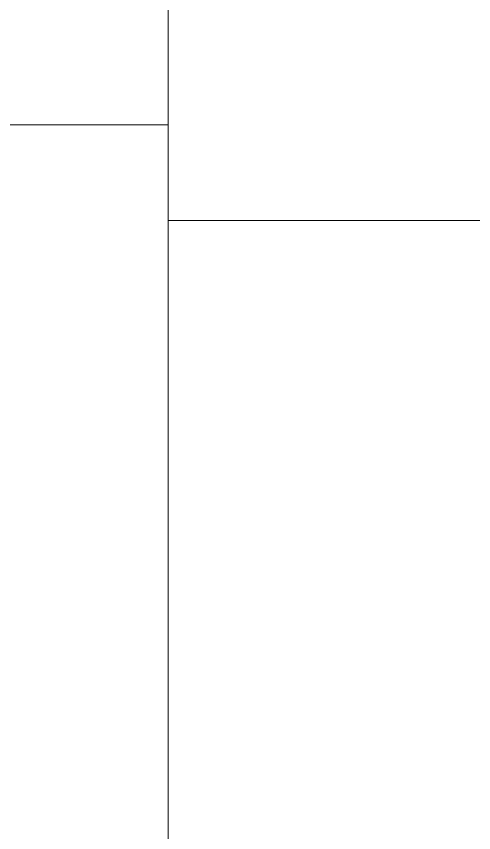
# Model space of a CAD drawing. Header units: millimetres. Extents: x -220592 to 404889, y -217665 to 38245.
# Drawn here: x 7569.15 to 7573.93, y -48034.91 to -48026.39 of the extents above; entities that cross this region are included whole.
import ezdxf

# ---------------------------------------------------------------- set-up
doc = ezdxf.new("R2010")
doc.units = ezdxf.units.MM
doc.linetypes.add('XKITLINE00', pattern=[0])
doc.layers.add('000 - 0_HIDE_OBJ_FRAMING_DEF_SUB_1', color=7, linetype='Continuous')

# ---------------------------------------------------------------- blocks, each defined once
blk = doc.blocks.new('*A13471')
at = {"layer": '000 - 0_HIDE_OBJ_FRAMING_DEF_SUB_1', "color": 7, "linetype": 'XKITLINE00', "lineweight": 0}
blk.add_line((-166.903352, 154.690792), (-166.903352, 182.690792), dxfattribs=at)
blk = doc.blocks.new('*A13473')
at = {"layer": '000 - 0_HIDE_OBJ_FRAMING_DEF_SUB_1', "color": 7, "linetype": 'XKITLINE00', "lineweight": 0}
blk.add_line((-166.903357, 154.690792), (-166.903355, 182.690792), dxfattribs=at)
blk = doc.blocks.new('*A13602')
at = {"layer": '000 - 0_HIDE_OBJ_FRAMING_DEF_SUB_1', "color": 7, "linetype": 'XKITLINE00', "lineweight": 0}
for q in [(-166.903349, 182.690792), (-87.063349, 181.690405)]:
    blk.add_line((-166.903349, 181.690405), q, dxfattribs=at)
blk = doc.blocks.new('*A14004')
at = {"layer": '000 - 0_HIDE_OBJ_FRAMING_DEF_SUB_1', "color": 7, "linetype": 'XKITLINE00', "lineweight": 0}
for p, q in [((-170.903349, 184.690792), (-166.903349, 184.690792)), ((-170.903349, 182.690792), (-170.903349, 184.690792)), ((-166.903349, 184.690792), (-166.903349, 182.690792)), ((-166.903349, 182.690792), (-170.903349, 182.690792))]:
    blk.add_line(p, q, dxfattribs=at)

msp = doc.modelspace()

# ---------------------------------------------------------------- block references
at = {"color": 7, "lineweight": 0}
for name in ['*A13471', '*A13473', '*A13602', '*A14004']:
    msp.add_blockref(name, (7737.6457, -48210.2152), dxfattribs=at)

doc.saveas('drawing.dxf')
